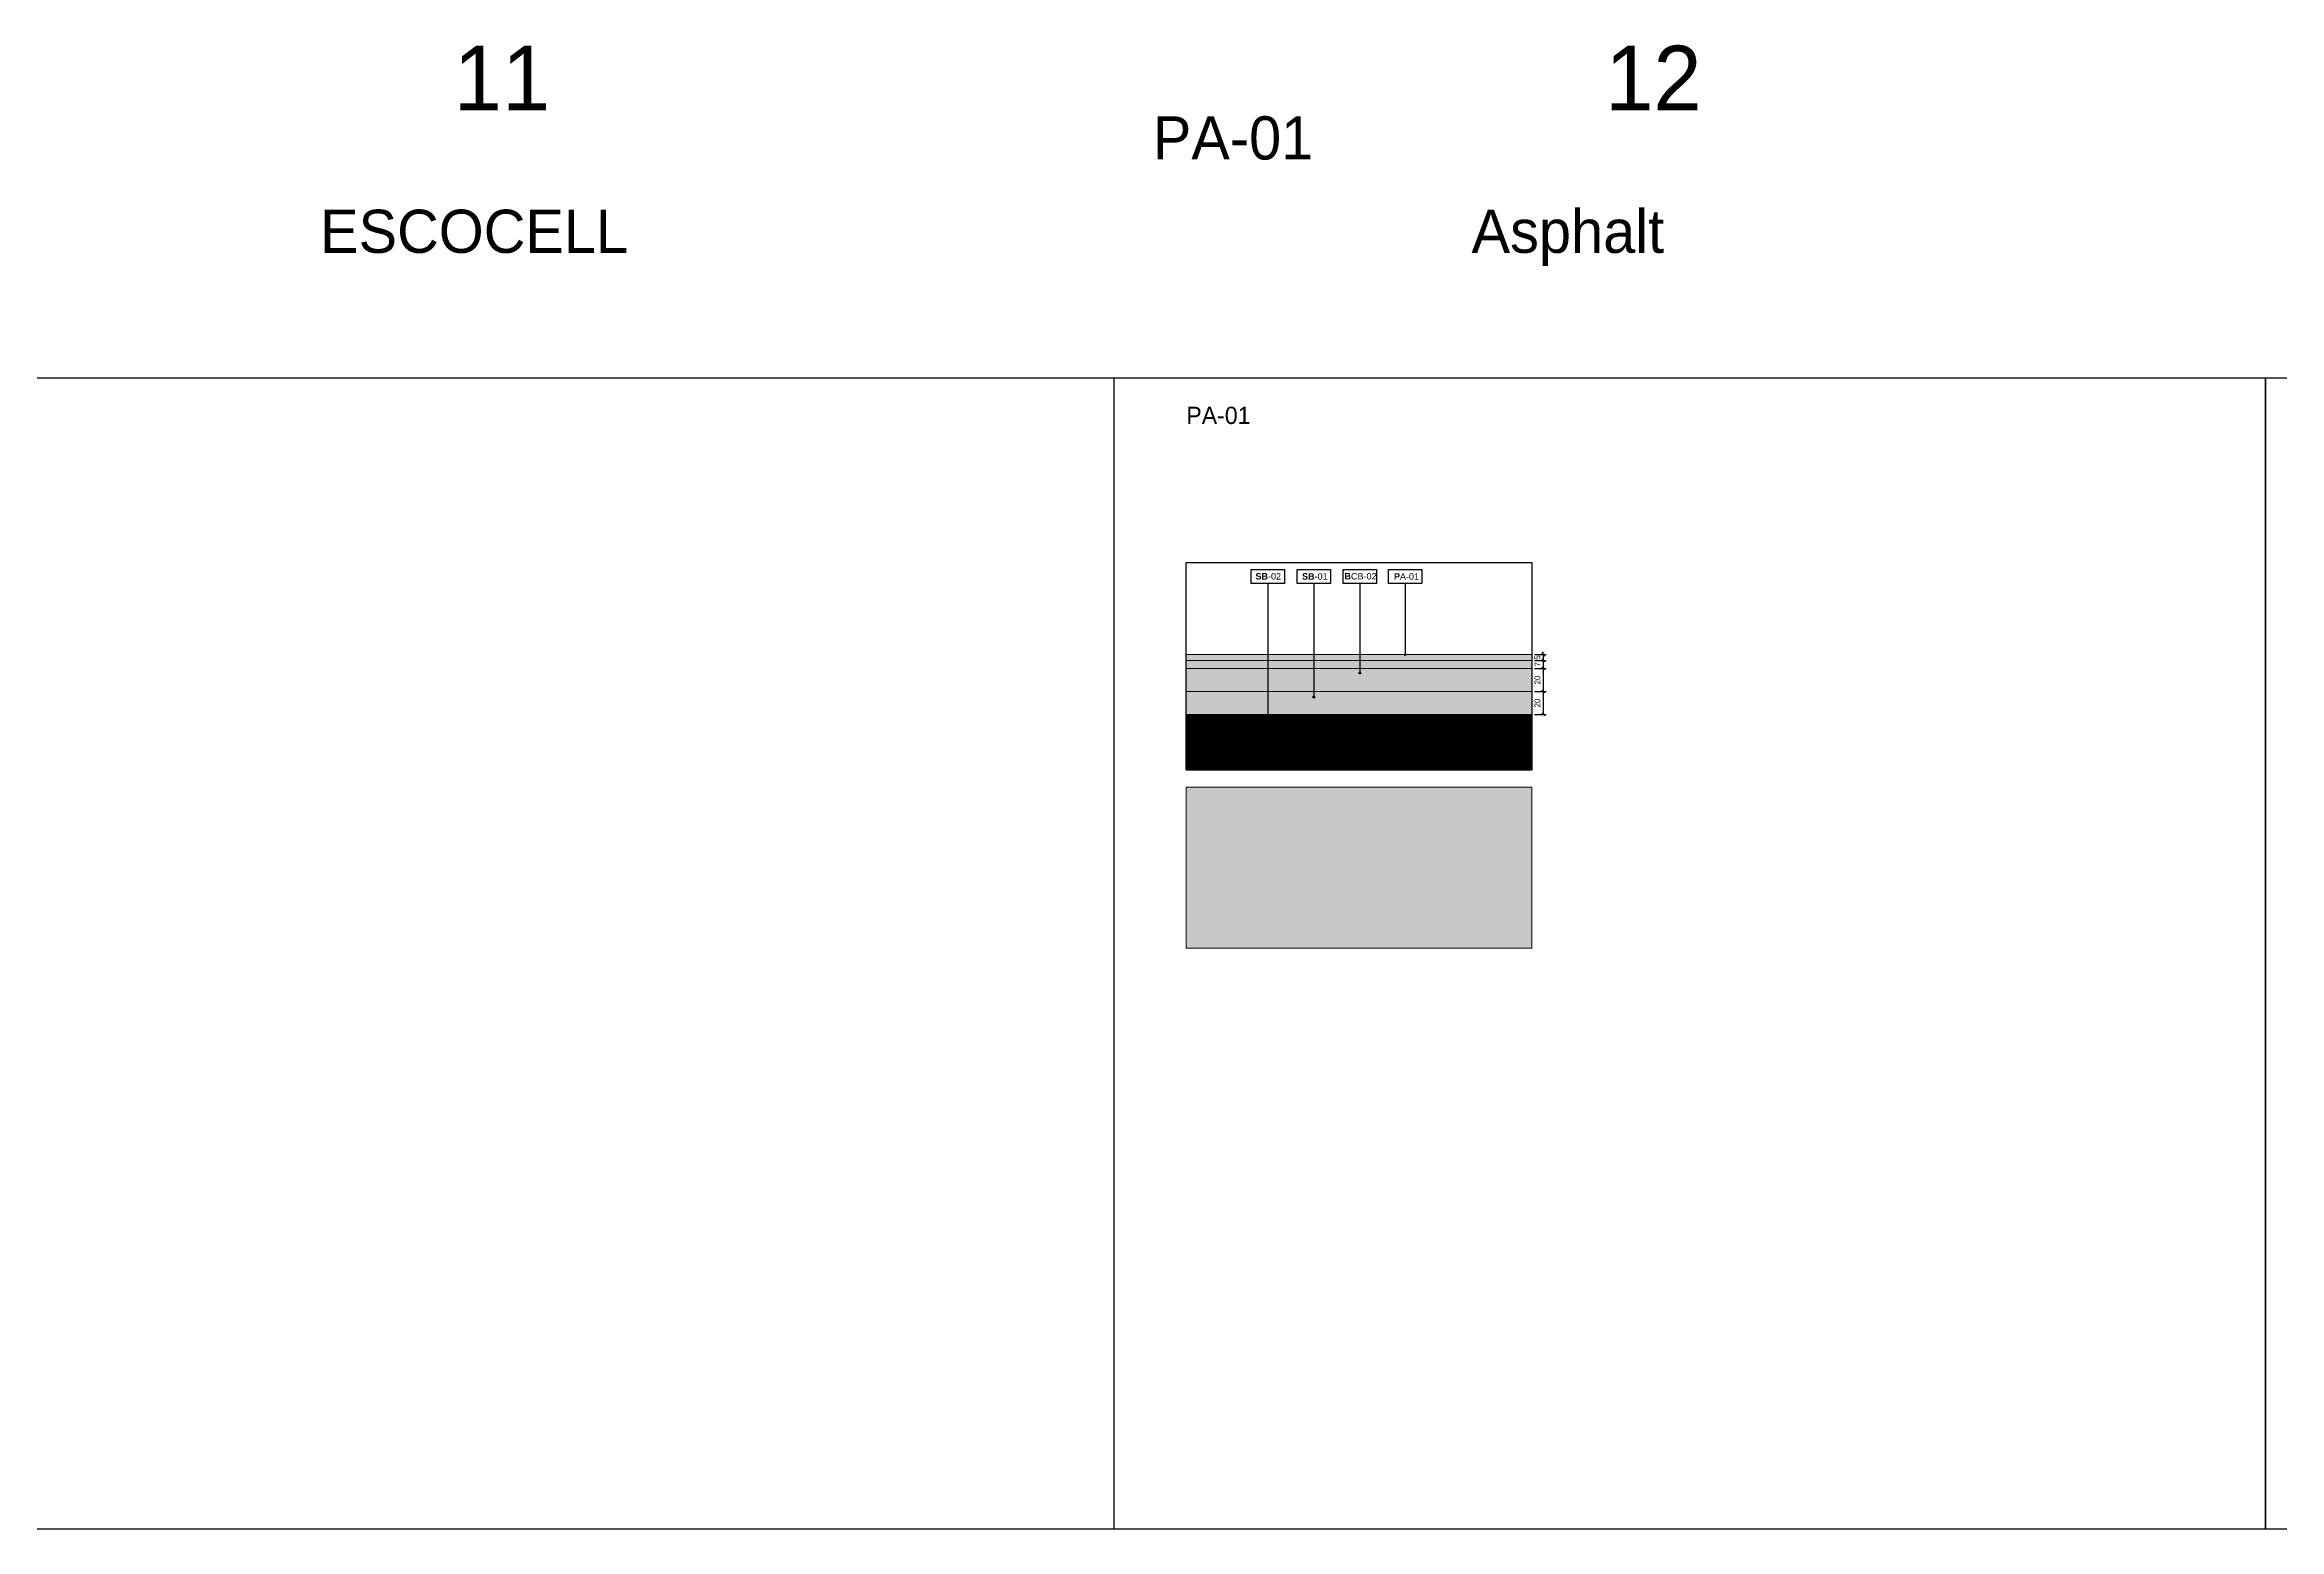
# Model space of a CAD drawing. Header units: metres. Extents: x -325 to 301, y -147 to 149.
# Drawn here: x 271.63 to 291.04, y 123.46 to 136.35 of the extents above; entities that cross this region are included whole.
import ezdxf

# ---------------------------------------------------------------- set-up
doc = ezdxf.new("R2010")
doc.units = ezdxf.units.M
doc.layers.get('Defpoints').update_dxf_attribs({"lineweight": 13})
doc.layers.add('-aux', color=50, linetype='Continuous', plot=False)
doc.layers.add('02-L-AUX', color=2, linetype='Continuous', plot=False)
doc.layers.add('0-TX-1_25', color=7, linetype='Continuous', true_color=0x3f4f7f)
for name, color, linetype, lineweight in [('1-CM', 7, 'Continuous', 0), ('2-L-secció', 1, 'Continuous', 0), ('3-TR Seleccionat', 44, 'Continuous', 0), ('3-TR Tot-u', 37, 'Continuous', 0), ('3_TR_paviment gris', 252, 'Continuous', 5)]:
    doc.layers.add(name, color=color, linetype=linetype, lineweight=lineweight)
doc.layers.add('3-TR tot_u', color=7, linetype='Continuous', lineweight=5, true_color=0x787878)
for name, color, linetype in [('4-TR-formigó', 254, 'Continuous'), ('A-KEYPLAN_HATCH', 7, 'Continuous'), ('A_TEXT_2', 7, 'Continuous'), ('EIT_0 Llegenda', 7, 'Continuous')]:
    doc.layers.add(name, color=color, linetype=linetype)
doc.styles.get("Standard").update_dxf_attribs({"font": 'arial.ttf'})
doc.styles.add('x-llegenda materials$0$ENGRAVERS', font='TT0586M.TTF')
doc.dimstyles.new('ISO-25', dxfattribs={"dimtxt": 0.1, "dimasz": 0.1, "dimexe": 0.1, "dimexo": 0.1, "dimgap": 0.1, "dimtad": 1, "dimdec": 0, "dimlfac": 100, "dimzin": 9, "dimtxsty": 'Standard', "dimblk": 'OBLIQUE', "dimcen": 0.1, "dimadec": 0, "dimazin": 0, "dimtfac": 1, "dimtdec": 0, "dimtmove": 0, "dimatfit": 3, "dimldrblk": 'OBLIQUE', "dimfxl": 1, "dimarcsym": 0})

# ---------------------------------------------------------------- blocks, each defined once
blk = doc.blocks.new('_Oblique')
at = {"color": 0, "lineweight": -2}
blk.add_line((-0.5, -0.5), (0.5, 0.5), dxfattribs=at)
blk = doc.blocks.new('*D950')
at = {"layer": '0-TX-1_25', "color": 0, "lineweight": -2, "transparency": 16777216}
for p, q in [((284.574, 131.052), (284.674, 131.052)), ((284.574, 131.002), (284.674, 131.002)), ((284.649, 131.052), (284.649, 131.077)), ((284.649, 131.052), (284.649, 131.002)), ((284.649, 131.002), (284.649, 130.977))]:
    blk.add_line(p, q, dxfattribs=at)
at = {"layer": 'Defpoints', "color": 0, "transparency": 16777216}
for p in [(284.549, 131.052), (284.549, 131.002), (284.649, 131.002)]:
    blk.add_point(p, dxfattribs=at)
at = {"layer": '0-TX-1_25', "color": 0, "lineweight": -2, "transparency": 16777216, "xscale": 0.025, "yscale": 0.025, "zscale": 0.025}
for p, rotation in [((284.649, 131.052), 270), ((284.649, 131.002), 90)]:
    blk.add_blockref('_Oblique', p, dxfattribs=dict(at, rotation=rotation))
at = {"layer": '0-TX-1_25', "color": 0, "transparency": 16777216, "insert": (284.598, 131.027), "char_height": 0.05, "attachment_point": 5, "rotation": 90}
blk.add_mtext('5', dxfattribs=at)
blk = doc.blocks.new('POINT')
at = {"layer": '0-TX-1_25'}
h = blk.add_hatch(dxfattribs=at)
h.set_pattern_fill('ANGLE', color=256)
h.set_pattern_definition([(0, (-83.747, -12.726), (0, 6.985), [5.08, -1.905]), (90, (-83.747, -12.726), (-6.985, 4e-16), [5.08, -1.905])])
edge = h.paths.add_edge_path()
edge.add_arc((0, 0), 0.0075, 0, 360)
h = blk.add_hatch(color=256, dxfattribs=at)
h.dxf.hatch_style = 1
edge = h.paths.add_edge_path()
edge.add_arc((0, 0), 0.0075, 0, 360)
blk.add_circle((0, 0), 0.0075, dxfattribs=at)
blk = doc.blocks.new('*D951')
at = {"layer": '0-TX-1_25', "color": 0, "lineweight": -2, "transparency": 16777216}
for p, q in [((284.574, 130.932), (284.674, 130.932)), ((284.649, 130.932), (284.649, 130.732)), ((284.574, 130.732), (284.674, 130.732))]:
    blk.add_line(p, q, dxfattribs=at)
at = {"layer": 'Defpoints', "color": 0, "transparency": 16777216}
for p in [(284.549, 130.932), (284.549, 130.732), (284.649, 130.732)]:
    blk.add_point(p, dxfattribs=at)
at = {"layer": '0-TX-1_25', "color": 0, "lineweight": -2, "transparency": 16777216, "xscale": 0.025, "yscale": 0.025, "zscale": 0.025}
for p, rotation in [((284.649, 130.932), 90), ((284.649, 130.732), 270)]:
    blk.add_blockref('_Oblique', p, dxfattribs=dict(at, rotation=rotation))
at = {"layer": '0-TX-1_25', "color": 0, "transparency": 16777216, "insert": (284.598, 130.832), "char_height": 0.05, "attachment_point": 5, "rotation": 90}
blk.add_mtext('20', dxfattribs=at)
blk = doc.blocks.new('hatch keyplan 2')
at = {"layer": 'A-KEYPLAN_HATCH'}
blk.add_lwpolyline([(0, 0.00548), (0.01287, 0.00548), (0.01287, 0), (0, 0)], close=True, dxfattribs=at)
blk = doc.blocks.new('hatch keyplan')
at = {"layer": 'A-KEYPLAN_HATCH'}
blk.add_blockref('hatch keyplan 2', (1.43058, 0.85215), dxfattribs=at)
blk = doc.blocks.new('SB-02')
at = {"layer": 'A-KEYPLAN_HATCH'}
blk.add_blockref('hatch keyplan', (-1.43058, -0.85215), dxfattribs=at)
at = {"layer": 'A_TEXT_2', "insert": (-0.0008, 0.00408), "char_height": 0.0025, "attachment_point": 1}
blk.add_mtext_dynamic_manual_height_columns('\\pi0.00249;{\\fArial|b1|i0|c0|p34;SB}-02', width=0.0145619, gutter_width=0.015, heights=[0], dxfattribs=at)
blk = doc.blocks.new('SB-01')
at = {"layer": 'A-KEYPLAN_HATCH'}
blk.add_blockref('hatch keyplan', (-1.43058, -0.85215), dxfattribs=at)
at = {"layer": 'A_TEXT_2', "insert": (-0.0008, 0.00403), "char_height": 0.0025, "attachment_point": 1}
blk.add_mtext_dynamic_manual_height_columns('\\pi0.00271;{\\fArial|b1|i0|c0|p34;SB}-01', width=0.0145619, gutter_width=0.015, heights=[0], dxfattribs=at)
blk = doc.blocks.new('*D952')
at = {"layer": '0-TX-1_25', "color": 0, "lineweight": -2, "transparency": 16777216}
for p, q in [((284.574, 130.732), (284.674, 130.732)), ((284.649, 130.732), (284.649, 130.532)), ((284.574, 130.532), (284.674, 130.532))]:
    blk.add_line(p, q, dxfattribs=at)
at = {"layer": 'Defpoints', "color": 0, "transparency": 16777216}
for p in [(284.549, 130.732), (284.549, 130.532), (284.649, 130.532)]:
    blk.add_point(p, dxfattribs=at)
at = {"layer": '0-TX-1_25', "color": 0, "lineweight": -2, "transparency": 16777216, "xscale": 0.025, "yscale": 0.025, "zscale": 0.025}
for p, rotation in [((284.649, 130.732), 90), ((284.649, 130.532), 270)]:
    blk.add_blockref('_Oblique', p, dxfattribs=dict(at, rotation=rotation))
at = {"layer": '0-TX-1_25', "color": 0, "transparency": 16777216, "insert": (284.598, 130.632), "char_height": 0.05, "attachment_point": 5, "rotation": 90}
blk.add_mtext('20', dxfattribs=at)
blk = doc.blocks.new('B-CB02')
at = {"layer": 'A-KEYPLAN_HATCH'}
blk.add_blockref('hatch keyplan', (-1.43058, -0.85215), dxfattribs=at)
at = {"layer": 'A_TEXT_2', "insert": (-0.0008, 0.00409), "char_height": 0.0025, "attachment_point": 1}
blk.add_mtext_dynamic_manual_height_columns('\\pi0.00129;{\\fArial|b1|i0|c0|p34;B}CB-02', width=0.0145619, gutter_width=0.015, heights=[0], dxfattribs=at)
blk = doc.blocks.new('*D2701')
at = {"layer": '0-TX-1_25', "color": 0, "lineweight": -2, "transparency": 16777216}
for p, q in [((284.574, 131.002), (284.674, 131.002)), ((284.649, 131.002), (284.649, 130.932)), ((284.574, 130.932), (284.674, 130.932))]:
    blk.add_line(p, q, dxfattribs=at)
at = {"layer": 'Defpoints', "color": 0, "transparency": 16777216}
for p in [(284.549, 131.002), (284.549, 130.932), (284.649, 130.932)]:
    blk.add_point(p, dxfattribs=at)
at = {"layer": '0-TX-1_25', "color": 0, "lineweight": -2, "transparency": 16777216, "xscale": 0.025, "yscale": 0.025, "zscale": 0.025}
for p, rotation in [((284.649, 131.002), 90), ((284.649, 130.932), 270)]:
    blk.add_blockref('_Oblique', p, dxfattribs=dict(at, rotation=rotation))
at = {"layer": '0-TX-1_25', "color": 0, "transparency": 16777216, "insert": (284.599, 130.967), "char_height": 0.05, "attachment_point": 5, "rotation": 90}
blk.add_mtext('7', dxfattribs=at)

msp = doc.modelspace()

# ---------------------------------------------------------------- hatches: boundary and pattern name
at = {"layer": '3-TR Seleccionat'}
h = msp.add_hatch(dxfattribs=at)
h.set_pattern_fill('ANSI31', color=256, scale=0.002, angle=225, style=0)
h.set_pattern_definition([(270, (110, 0), (0.00635, -1e-18), [])])
h.paths.add_polyline_path([(281.549, 130.052), (284.549, 130.052), (284.549, 130.532), (281.549, 130.532)])
at = {"layer": '3-TR Tot-u'}
h = msp.add_hatch(dxfattribs=at)
h.set_pattern_fill('EARTH', color=256, scale=0.005, angle=279, style=0)
h.set_pattern_definition([(279, (0, 0.505), (0.036325899, -0.0263923105), [0.03175, -0.03175]), (279, (0.01176, 0.506863), (0.036325899, -0.0263923105), [0.03175, -0.03175]), (279, (0.02352, 0.508725), (0.036325899, -0.0263923105), [0.03175, -0.03175]), (9, (0.02806, 0.505426), (0.0263923105, 0.036325899), [0.03175, -0.03175]), (9, (0.029923, 0.493666), (0.0263923105, 0.036325899), [0.03175, -0.03175]), (9, (0.031785, 0.481907), (0.0263923105, 0.036325899), [0.03175, -0.03175])])
h.paths.add_polyline_path([(284.549, 130.732), (281.549, 130.732), (281.549, 130.532), (284.549, 130.532)])
at = {"layer": '3-TR tot_u'}
h = msp.add_hatch(dxfattribs=at)
h.set_pattern_fill('AR-CONC', color=256, scale=0.0002, angle=90.2664)
h.set_pattern_definition([(140.266414, (0, 0.68), (0.0030183586, 0.0364513626), [0.00381, -0.04191]), (85.266414, (0, 0.68), (-0.038178181, -0.007226283), [0.003048, -0.033528117]), (190.717859, (0.00025, 0.683038), (-0.035159821, 0.0292250796), [0.0032380018, -0.035618049]), (136.450614, (-0.01016, 0.679953), (0.0081562826, 0.05425432), [0.005715, -0.062865]), (186.901972, (-0.00948, 0.684474), (-0.049705466, 0.047250218), [0.004857005, -0.053427122]), (81.450565, (-0.01016, 0.67995), (-0.049705466, 0.047250218), [0.004571993, -0.050291946]), (111.266414, (-0.007644, 0.685045), (0.0203118235, 0.0304176528), [0.00381, -0.04191]), (56.266414, (-0.007644, 0.685045), (-0.0368946683, 0.012188985), [0.003048, -0.033528]), (161.717859, (-0.00595, 0.68758), (-0.016582845, 0.0426066377), [0.0032380018, -0.0356179875]), (127.7664143, (0, 0.68), (-0.01691369723, 0.00053908134), [0, -0.0331216, 0, -0.034036, 0, -0.033655]), (97.766414, (0, 0.68), (-0.0200980378, 0.0132706243), [0, -0.0194056, 0, -0.0323596, 0, -0.012827]), (57.7664143, (5.3e-05, 0.668672), (0.00101964285, 0.02712315337), [0, -0.0127, 0, -0.039624, 0, -0.052578]), (47.766414, (7.6e-05, 0.663592), (-0.0052229972, 0.0296018704), [0, -0.01651, 0, -0.0263144, 0, -0.037338])])
h.paths.add_polyline_path([(284.549, 130.932), (281.549, 130.932), (281.549, 130.732), (284.549, 130.732)])
at = {"layer": '3_TR_paviment gris'}
h = msp.add_hatch(dxfattribs=at)
h.set_pattern_fill('DOTS', color=256, scale=0.005, style=0)
h.set_pattern_definition([(0, (0, 0.7), (0.00396875, 0.0079375), [0, -0.0079375])])
h.paths.add_polyline_path([(284.549, 131.052), (281.549, 131.052), (281.549, 131.002), (284.549, 131.002)])
h = msp.add_hatch(dxfattribs=at)
h.set_pattern_fill('DOTS', color=256, scale=0.0035, style=0)
h.paths.add_polyline_path([(284.549, 131.002), (281.549, 131.002), (281.549, 130.932), (284.549, 130.932)])
at = {"layer": '4-TR-formigó'}
h = msp.add_hatch(dxfattribs=at)
h.set_pattern_fill('AR-CONC', color=256, scale=0.0003, angle=88.1652)
h.set_pattern_definition([(138.16522, (0, -3), (0.006529202, 0.0544742806), [0.005715, -0.062865]), (83.16522, (0, -3), (-0.057626189, -0.008732458), [0.004572, -0.050292175]), (188.616665, (0.000544, -2.99546), (-0.051096985, 0.045741822), [0.004857003, -0.053427073]), (134.34942, (-0.01523, -2.99951), (0.015210012, 0.080878192), [0.0085725, -0.0942975]), (184.800778, (-0.013965, -2.99277), (-0.071909457, 0.073561314), [0.007285507, -0.080140682]), (79.34937, (-0.01523, -2.99951), (-0.071909457, 0.073561314), [0.00685799, -0.07543792]), (109.16522, (-0.01118, -2.99202), (0.032120123, 0.044478716), [0.005715, -0.062865]), (54.16522, (-0.01118, -2.99202), (-0.054634437, 0.020300273), [0.004572, -0.050292]), (159.616665, (-0.008503, -2.98831), (-0.022514314, 0.064778989), [0.004857003, -0.053426981]), (125.66522, (0, -3), (-0.0253238397, 0.0017382776), [0, -0.0496824, 0, -0.051054, 0, -0.0504825]), (95.66522, (0, -3), (-0.029396945, 0.02099788), [0, -0.0291084, 0, -0.0485394, 0, -0.0192405]), (55.66522, (-0.000544, -3.016984), (0.0030201226, 0.0406012978), [0, -0.01905, 0, -0.059436, 0, -0.078867]), (45.66522, (-0.000788, -3.0246), (-0.00620122, 0.0446601987), [0, -0.024765, 0, -0.0394716, 0, -0.056007])])
h.paths.add_polyline_path([(284.549, 129.902), (281.549, 129.902), (281.549, 128.502), (284.549, 128.502)])

# ---------------------------------------------------------------- linework, layer by layer
at = {"layer": '-aux'}
msp.add_lwpolyline([(160.922, 133.457), (290.922, 133.457), (290.922, 123.457), (160.922, 123.457)], close=True, dxfattribs=at)
for points in [[(280.922, 123.457), (280.922, 133.457)], [(281.549, 130.052), (281.549, 131.852), (284.549, 131.852), (284.549, 130.052)], [(281.549, 130.052), (284.549, 130.052)]]:
    msp.add_lwpolyline(points, dxfattribs=at)
at = {"layer": '0-TX-1_25'}
for points in [[(282.256, 131.669), (282.256, 130.493)], [(282.656, 131.669), (282.656, 130.683)], [(283.056, 131.669), (283.056, 130.892)], [(283.449, 131.669), (283.449, 131.052)]]:
    msp.add_lwpolyline(points, dxfattribs=at)
at = {"layer": '02-L-AUX'}
for points in [[(280.922, 133.457), (290.922, 133.457), (290.922, 123.457), (280.922, 123.457)], [(290.922, 133.457), (300.922, 133.457), (300.922, 123.457), (290.922, 123.457)]]:
    msp.add_lwpolyline(points, close=True, dxfattribs=at)
at = {"layer": '1-CM'}
for points in [[(281.549, 131.052), (284.549, 131.052)], [(281.549, 131.002), (284.549, 131.002)], [(281.549, 130.932), (284.549, 130.932)], [(281.549, 130.732), (284.549, 130.732)], [(281.549, 130.532), (284.549, 130.532)]]:
    msp.add_lwpolyline(points, dxfattribs=at)
at = {"layer": '2-L-secció'}
for p, q in [((281.549, 131.052), (281.549, 130.052)), ((284.549, 131.052), (284.549, 130.052))]:
    msp.add_line(p, q, dxfattribs=at)
msp.add_lwpolyline([(281.549, 129.902), (284.549, 129.902), (284.549, 128.502), (281.549, 128.502)], close=True, dxfattribs=at)

# ---------------------------------------------------------------- block references
at = {"layer": '0-TX-1_25', "xscale": 22.5, "yscale": 22.5, "zscale": 22.5}
for name, p in [('SB-02', (282.111, 131.669)), ('SB-01', (282.511, 131.669)), ('B-CB02', (282.911, 131.669))]:
    msp.add_blockref(name, p, dxfattribs=at)
at = {"layer": '0-TX-1_25'}
for p in [(283.449, 131.052), (283.056, 130.892), (282.656, 130.683), (282.256, 130.493)]:
    msp.add_blockref('POINT', p, dxfattribs=at)
at = {"layer": 'A-KEYPLAN_HATCH', "xscale": 22.50000000006625, "yscale": 22.50000000006625, "zscale": 22.50000000006625}
msp.add_blockref('hatch keyplan', (251.117, 112.496), dxfattribs=at)

# ---------------------------------------------------------------- texts
at = {"layer": 'A_TEXT_2', "insert": (283.287, 131.759), "char_height": 0.05625, "attachment_point": 1}
msp.add_mtext_dynamic_manual_height_columns('\\pi0.06469;{\\fArial|b1|i0|c0|p34;P}A-01', width=0.32764, gutter_width=0.338, heights=[0], dxfattribs=at)
at = {"layer": 'EIT_0 Llegenda', "attachment_point": 1, "style": 'x-llegenda materials$0$ENGRAVERS'}
for s, insert, char_height, width in [('11', (275.187, 136.34), 0.5625, 28.81515), ('12', (285.187, 136.34), 0.5625, 28.81515), ('ESCOCELL', (274.026, 134.916), 0.375, 19.2101), ('Asphalt', (284.026, 134.916), 0.375, 19.2101), ('PA-01', (281.549, 133.205), 0.15, 19.2101)]:
    msp.add_mtext(s, dxfattribs=dict(at, insert=insert, char_height=char_height, width=width))
at = {"layer": 'EIT_0 Llegenda', "color": 244, "true_color": 0x991b1e, "insert": (281.258, 135.727), "char_height": 0.375, "width": 19.2101, "attachment_point": 1, "style": 'x-llegenda materials$0$ENGRAVERS'}
msp.add_mtext('PA-01', dxfattribs=at)

# ---------------------------------------------------------------- dimensions: what is measured, and where the dimension line sits
at = {"layer": '0-TX-1_25'}
dim = msp.add_linear_dim(base=(284.649, 131.002), p1=(284.549, 131.052), p2=(284.549, 131.002), angle=90, dimstyle='ISO-25', override={"dimtxt": 0.05, "dimasz": 0.025, "dimexe": 0.025, "dimexo": 0.025, "dimgap": 0.025, "dimblk1": 'Oblique', "dimblk2": 'Oblique', "dimsah": 1, "dimfxl": 0.1, "dimfxlon": 1, "dimarcsym": 1}, dxfattribs=at)
dim.commit()
dim.dimension.update_dxf_attribs({"geometry": '*D950', "text_midpoint": (284.649, 131.027), "dimtype": 160})
dim = msp.add_linear_dim(base=(284.649, 130.932), p1=(284.549, 131.002), p2=(284.549, 130.932), angle=90, text='7', dimstyle='ISO-25', override={"dimtxt": 0.05, "dimasz": 0.025, "dimexe": 0.025, "dimexo": 0.025, "dimgap": 0.025, "dimblk1": 'Oblique', "dimblk2": 'Oblique', "dimsah": 1, "dimfxl": 0.1, "dimfxlon": 1, "dimarcsym": 1}, dxfattribs=at)
dim.commit()
dim.dimension.update_dxf_attribs({"geometry": '*D2701', "text_midpoint": (284.649, 130.967), "dimtype": 160})
for base, p1, p2, picture, middle in [((284.649, 130.732), (284.549, 130.932), (284.549, 130.732), '*D951', (284.598, 130.832)), ((284.649, 130.532), (284.549, 130.732), (284.549, 130.532), '*D952', (284.598, 130.632))]:
    dim = msp.add_linear_dim(base=base, p1=p1, p2=p2, angle=90, dimstyle='ISO-25', override={"dimtxt": 0.05, "dimasz": 0.025, "dimexe": 0.025, "dimexo": 0.025, "dimgap": 0.025, "dimblk1": 'Oblique', "dimblk2": 'Oblique', "dimsah": 1, "dimfxl": 0.1, "dimfxlon": 1, "dimarcsym": 1}, dxfattribs=at)
    dim.commit()
    dim.dimension.update_dxf_attribs({"geometry": picture, "text_midpoint": middle})

doc.saveas('drawing.dxf')
